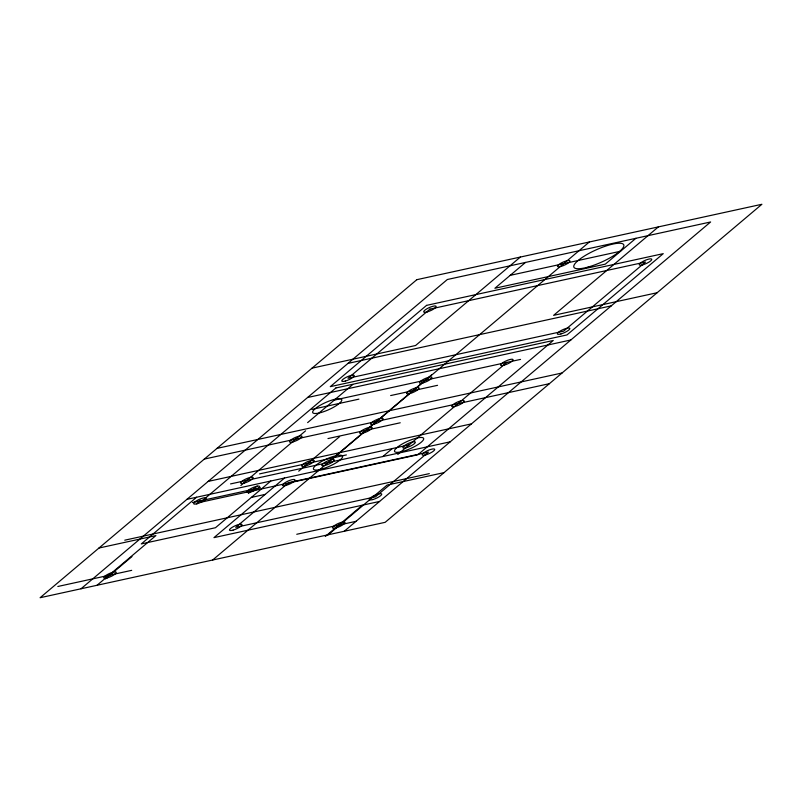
<?xml version="1.0" encoding="UTF-8"?>
<svg xmlns="http://www.w3.org/2000/svg" width="802" height="802" viewBox="0 0 802 802"><rect width="100%" height="100%" fill="white"/><g stroke="black" fill="none" stroke-linecap="round" stroke-linejoin="round"><path stroke-width="1.2" d="M80.992 588.788L447.346 279.507L710.622 221.974L344.269 531.255M196.61 497.23L141.272 543.936L215.467 527.726L270.795 481.02M97.032 585.28L155.899 535.586L98.967 548.027M105.413 578.964L131.969 556.548M196.45 503.836L200.711 500.247M307.627 422.614L352.71 384.559M240.851 485.461L305.572 430.824M520.358 257.061L415.576 345.512L312.058 368.138M248.379 493.471L257.201 486.012M525.5 262.434L494.894 288.269L605.309 264.139L635.916 238.304M284.6 478.002L213.964 537.631L379.587 501.44M298.695 471.175L339.617 436.629M335.827 455.696L431.446 374.975M212.63 560.027L589.37 241.973M382.825 456.538L392.238 448.589M658.382 226.896L553.601 315.356L657.119 292.73M397.792 454.443L506.814 362.414M325.301 536.478L362.223 505.31M328.229 534.764L387.095 485.07L444.027 472.629M510.192 275.347L620.618 251.226M347.978 363.396L611.264 305.863M307.567 397.511L570.844 339.978M334.284 400.108L520.538 359.406M311.928 409.411L358.905 399.145M390.644 395.566L437.551 385.321M216.991 448.388L562.052 372.99M204.34 459.075L549.4 383.677M327.978 438.574L400.238 422.784M208.199 481.4L471.476 423.867M259.567 473.892L346.384 454.924M230.555 483.917L409.1 444.899M186.946 499.335L450.233 441.812M192.43 502.563L260.399 487.706M251.377 497.41L265.181 494.393M124.751 540.187L429.311 473.631M57.824 586.483L131.708 570.342M296.76 534.272L356.208 521.28M416.839 279.677L40.1 597.721L385.16 522.323L761.9 204.279L416.839 279.677M426.564 305.372L330.284 386.654L566.964 334.935L663.244 253.653L426.564 305.372M335.868 387.978L200.48 502.273L417.862 454.774L553.25 340.479L335.868 387.978M429.922 309.131L348.008 378.293L563.606 331.176L645.52 262.023L429.922 309.131M288.71 482.624L235.728 527.355L375.476 496.819L428.458 452.087L288.71 482.624M588.147 267.046A27.318 6.697 -24.2 0 0 623.806 244.951A27.318 6.697 -24.2 0 0 584.538 255.948A27.318 6.697 -24.2 0 0 588.147 267.046M561.009 266.424A6.827 1.674 -24.2 0 0 569.921 260.911A6.827 1.674 -24.2 0 0 560.107 263.657A6.827 1.674 -24.2 0 0 561.009 266.424M250.705 492.007A6.827 1.674 -24.2 0 0 259.627 486.483A6.827 1.674 -24.2 0 0 249.813 489.23A6.827 1.674 -24.2 0 0 250.705 492.007M197.222 503.696A6.827 1.674 -24.2 0 0 206.144 498.172A6.827 1.674 -24.2 0 0 196.32 500.919A6.827 1.674 -24.2 0 0 197.222 503.696M372.81 499.576A6.827 1.674 -24.2 0 0 381.722 494.052A6.827 1.674 -24.2 0 0 371.907 496.809A6.827 1.674 -24.2 0 0 372.81 499.576M425.792 454.854A6.827 1.674 -24.2 0 0 434.704 449.331A6.827 1.674 -24.2 0 0 424.89 452.077A6.827 1.674 -24.2 0 0 425.792 454.854M233.061 530.122A6.827 1.674 -24.2 0 0 241.973 524.598A6.827 1.674 -24.2 0 0 232.159 527.345A6.827 1.674 -24.2 0 0 233.061 530.122M286.033 485.39A6.827 1.674 -24.2 0 0 294.956 479.867A6.827 1.674 -24.2 0 0 285.141 482.614A6.827 1.674 -24.2 0 0 286.033 485.39M321.772 469.08A15.93 3.91 -24.2 0 0 342.574 456.188A15.93 3.91 -24.2 0 0 319.667 462.604A15.93 3.91 -24.2 0 0 321.772 469.08M402.865 451.356A15.93 3.91 -24.2 0 0 423.667 438.463A15.93 3.91 -24.2 0 0 400.759 444.879A15.93 3.91 -24.2 0 0 402.865 451.356M642.843 264.79A6.827 1.674 -24.2 0 0 651.765 259.267A6.827 1.674 -24.2 0 0 641.941 262.013A6.827 1.674 -24.2 0 0 642.843 264.79M560.929 333.943A6.827 1.674 -24.2 0 0 569.841 328.419A6.827 1.674 -24.2 0 0 560.027 331.166A6.827 1.674 -24.2 0 0 560.929 333.943M345.331 381.06A6.827 1.674 -24.2 0 0 354.253 375.536A6.827 1.674 -24.2 0 0 344.439 378.283A6.827 1.674 -24.2 0 0 345.331 381.06M427.255 311.898A6.827 1.674 -24.2 0 0 436.168 306.374A6.827 1.674 -24.2 0 0 426.353 309.121A6.827 1.674 -24.2 0 0 427.255 311.898M363.256 433.05A6.827 1.674 -24.2 0 0 372.168 427.526A6.827 1.674 -24.2 0 0 362.354 430.273A6.827 1.674 -24.2 0 0 363.256 433.05M410.113 393.491A6.827 1.674 -24.2 0 0 419.025 387.967A6.827 1.674 -24.2 0 0 409.21 390.714A6.827 1.674 -24.2 0 0 410.113 393.491M107.348 577.851A6.827 1.674 -24.2 0 0 116.26 572.327A6.827 1.674 -24.2 0 0 106.445 575.074A6.827 1.674 -24.2 0 0 107.348 577.851M336.118 527.856A6.827 1.674 -24.2 0 0 345.04 522.333A6.827 1.674 -24.2 0 0 335.216 525.079A6.827 1.674 -24.2 0 0 336.118 527.856M305.341 466.072A6.827 1.674 -24.2 0 0 314.254 460.548A6.827 1.674 -24.2 0 0 304.439 463.295A6.827 1.674 -24.2 0 0 305.341 466.072M293.101 441.862A6.827 1.674 -24.2 0 0 302.023 436.338A6.827 1.674 -24.2 0 0 292.199 439.085A6.827 1.674 -24.2 0 0 293.101 441.862M455.285 406.424A6.827 1.674 -24.2 0 0 464.198 400.9A6.827 1.674 -24.2 0 0 454.383 403.647A6.827 1.674 -24.2 0 0 455.285 406.424M325.331 465.391A6.827 1.674 -24.2 0 0 334.254 459.867A6.827 1.674 -24.2 0 0 324.429 462.614A6.827 1.674 -24.2 0 0 325.331 465.391M423.055 382.895A6.827 1.674 -24.2 0 0 431.967 377.371A6.827 1.674 -24.2 0 0 422.153 380.118A6.827 1.674 -24.2 0 0 423.055 382.895M244.249 483.105A6.827 1.674 -24.2 0 0 253.161 477.581A6.827 1.674 -24.2 0 0 243.347 480.328A6.827 1.674 -24.2 0 0 244.249 483.105M406.424 447.666A6.827 1.674 -24.2 0 0 415.336 442.143A6.827 1.674 -24.2 0 0 405.521 444.889A6.827 1.674 -24.2 0 0 406.424 447.666M504.137 365.171A6.827 1.674 -24.2 0 0 513.059 359.647A6.827 1.674 -24.2 0 0 503.235 362.404A6.827 1.674 -24.2 0 0 504.137 365.171M374.193 424.138A6.827 1.674 -24.2 0 0 383.105 418.614A6.827 1.674 -24.2 0 0 373.291 421.371A6.827 1.674 -24.2 0 0 374.193 424.138M320.98 412.529A15.93 3.91 -24.2 0 0 341.792 399.637A15.93 3.91 -24.2 0 0 318.885 406.053A15.93 3.91 -24.2 0 0 320.98 412.529"/></g></svg>
